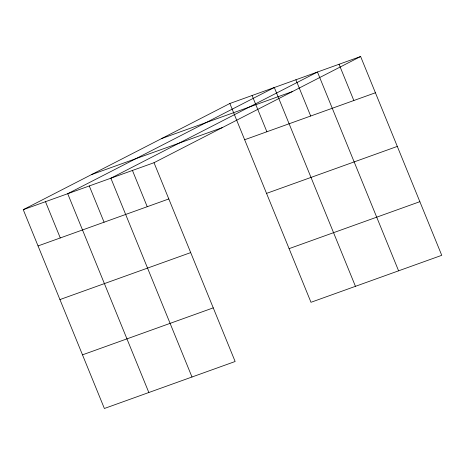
<?xml version="1.0" encoding="UTF-8"?>
<svg xmlns="http://www.w3.org/2000/svg" width="465" height="465" viewBox="0 0 465 465"><rect width="100%" height="100%" fill="white"/><g stroke="black" fill="none" stroke-linecap="round" stroke-linejoin="round"><path stroke-width="0.7" d="M360.619 56.515L154.014 162.704L235.139 361.508L104.381 408.485L23.25 209.68L229.861 103.492L360.619 56.515L441.75 255.32L310.986 302.297L229.861 103.492M161.675 138.535L292.439 91.559M91.431 174.642L222.194 127.66M23.25 209.68L154.014 162.704M244.654 139.744L375.412 92.767M38.043 245.933L168.807 198.956M266.544 193.388L397.308 146.411M59.933 299.576L190.697 252.6M289.096 248.653L419.86 201.676M82.491 354.842L213.249 307.865M339.043 64.269L353.836 100.516M398.598 270.822L317.467 72.017L110.862 178.205L191.993 377.01M295.891 79.771L310.684 116.023M355.446 286.324L274.315 87.519L67.71 193.707L148.841 392.512M252.088 95.505L266.881 131.758M132.438 170.457L147.231 206.704M89.286 185.959L104.079 222.206M45.477 201.694L60.276 237.946"/></g></svg>
